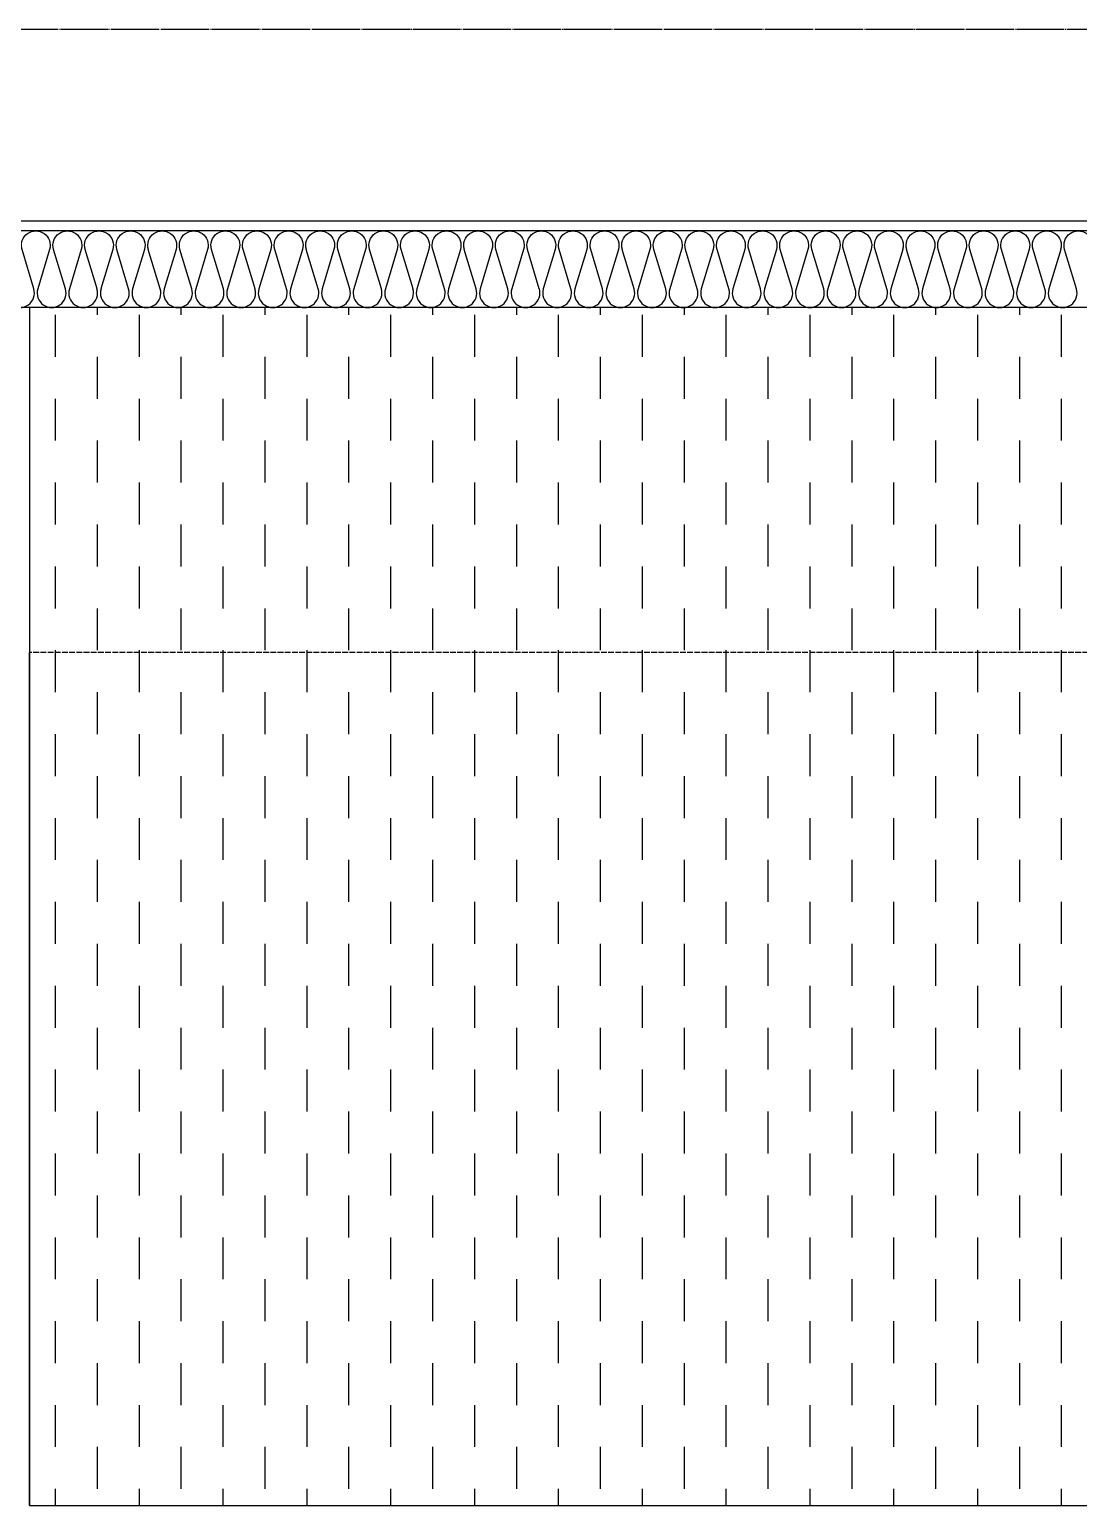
# Model space of a CAD drawing. Header units: millimetres. Extents: x 18456 to 179493, y -203649 to 469211.
# Drawn here: x 114355 to 115449, y 124019 to 125559 of the extents above; entities that cross this region are included whole.
import ezdxf

# ---------------------------------------------------------------- set-up
doc = ezdxf.new("R2010")
doc.units = ezdxf.units.MM
doc.linetypes.add('X-평면도(기본형)$0$CEN', pattern=[52.5, 50, -1, 0.5, -1])
doc.linetypes.add('X-평면도(기본형)$0$HID2', pattern=[7.5, 6, -1.5])
for name, color, linetype, true_color in [('X-평면도(기본형)$0$CEN', 1, 'X-평면도(기본형)$0$CEN', 0xff0000), ('X-평면도(기본형)$0$INS', 9, 'Continuous', 0x808080), ('X-평면도(기본형)$0$INSUL', 9, 'Continuous', 0x808080), ('X-평면도(기본형)$0$UIS', 7, 'X-평면도(기본형)$0$HID2', 0x000000), ('X-평면도(기본형)$0$W1', 2, 'Continuous', 0xffff00), ('X-평면도(기본형)$0$설비OPEN', 9, 'Continuous', 0x808080)]:
    doc.layers.add(name, color=color, linetype=linetype, true_color=true_color)

# ---------------------------------------------------------------- blocks, each defined once
blk = doc.blocks.new('U162 (X-평면도(기본형)$0$ins-l)')
at = {"layer": 'X-평면도(기본형)$0$INSUL', "color": 8, "true_color": 0x808080}
for p, q in [((799.4, 75.8), (784, 24.2)), ((820, 24.2), (804.6, 75.8)), ((840.6, 75.8), (825.2, 24.2)), ((861.3, 24.2), (845.8, 75.8)), ((881.9, 75.8), (866.4, 24.2)), ((902.5, 24.2), (887, 75.8)), ((923.1, 75.8), (907.6, 24.2)), ((943.7, 24.2), (928.2, 75.8)), ((964.3, 75.8), (948.8, 24.2)), ((984.9, 24.2), (969.5, 75.8)), ((1005.5, 75.8), (990.1, 24.2)), ((1026.1, 24.2), (1010.7, 75.8)), ((1046.7, 75.8), (1031.3, 24.2)), ((1067.4, 24.2), (1051.9, 75.8)), ((1088, 75.8), (1072.5, 24.2)), ((1108.6, 24.2), (1093.1, 75.8)), ((1129.2, 75.8), (1113.7, 24.2)), ((1149.8, 24.2), (1134.3, 75.8)), ((1170.4, 75.8), (1154.9, 24.2)), ((1191, 24.2), (1175.6, 75.8)), ((1211.6, 75.8), (1196.2, 24.2)), ((1232.2, 24.2), (1216.8, 75.8)), ((1252.8, 75.8), (1237.4, 24.2)), ((1273.5, 24.2), (1258, 75.8)), ((1294.1, 75.8), (1278.6, 24.2)), ((1314.7, 24.2), (1299.2, 75.8)), ((1335.3, 75.8), (1319.8, 24.2)), ((1355.9, 24.2), (1340.4, 75.8)), ((1376.5, 75.8), (1361, 24.2)), ((1397.1, 24.2), (1381.7, 75.8)), ((1417.7, 75.8), (1402.3, 24.2)), ((1438.3, 24.2), (1422.9, 75.8)), ((1458.9, 75.8), (1443.5, 24.2)), ((1479.5, 24.2), (1464.1, 75.8)), ((1500.2, 75.8), (1484.7, 24.2)), ((1520.8, 24.2), (1505.3, 75.8)), ((1541.4, 75.8), (1525.9, 24.2)), ((1562, 24.2), (1546.5, 75.8)), ((1582.6, 75.8), (1567.1, 24.2)), ((1603.2, 24.2), (1587.8, 75.8)), ((1623.8, 75.8), (1608.4, 24.2)), ((1644.4, 24.2), (1629, 75.8)), ((1665, 75.8), (1649.6, 24.2)), ((1685.6, 24.2), (1670.2, 75.8)), ((1706.3, 75.8), (1690.8, 24.2)), ((1726.9, 24.2), (1711.4, 75.8)), ((1747.5, 75.8), (1732, 24.2)), ((1768.1, 24.2), (1752.6, 75.8)), ((1788.7, 75.8), (1773.2, 24.2)), ((1809.3, 24.2), (1793.8, 75.8)), ((1829.9, 75.8), (1814.5, 24.2)), ((1850.5, 24.2), (1835.1, 75.8)), ((1871.1, 75.8), (1855.7, 24.2)), ((1891.7, 24.2), (1876.3, 75.8)), ((1912.4, 75.8), (1896.9, 24.2)), ((1933, 24.2), (1917.5, 75.8)), ((1953.6, 75.8), (1938.1, 24.2)), ((1974.2, 24.2), (1958.7, 75.8)), ((1994.8, 75.8), (1979.3, 24.2)), ((2015.4, 24.2), (1999.9, 75.8)), ((2036, 75.8), (2020.6, 24.2)), ((2056.6, 24.2), (2041.2, 75.8)), ((2077.2, 75.8), (2061.8, 24.2)), ((2097.8, 24.2), (2082.4, 75.8)), ((2118.5, 75.8), (2103, 24.2)), ((2139.1, 24.2), (2123.6, 75.8)), ((2159.7, 75.8), (2144.2, 24.2))]:
    blk.add_line(p, q, dxfattribs=at)
at = {"layer": 'X-평면도(기본형)$0$INSUL', "color": 8, "true_color": 0x808080, "extrusion": (0, 0, -1)}
for centre in [(-781.4, 81.2), (-822.6, 81.2), (-863.8, 81.2), (-905.1, 81.2), (-946.3, 81.2), (-987.5, 81.2), (-1028.7, 81.2), (-1069.9, 81.2), (-1111.1, 81.2), (-1152.4, 81.2), (-1193.6, 81.2), (-1234.8, 81.2), (-1276, 81.2), (-1317.2, 81.2), (-1358.5, 81.2), (-1399.7, 81.2), (-1440.9, 81.2), (-1482.1, 81.2), (-1523.3, 81.2), (-1564.6, 81.2), (-1605.8, 81.2), (-1647, 81.2), (-1688.2, 81.2), (-1729.4, 81.2), (-1770.7, 81.2), (-1811.9, 81.2), (-1853.1, 81.2), (-1894.3, 81.2), (-1935.5, 81.2), (-1976.8, 81.2), (-2018, 81.2), (-2059.2, 81.2), (-2100.4, 81.2), (-2141.6, 81.2)]:
    blk.add_arc(centre, 18.8, 343.3008, 196.6992, dxfattribs=at)
at = {"layer": 'X-평면도(기본형)$0$INSUL', "color": 8, "true_color": 0x808080}
for centre in [(802, 18.8), (843.2, 18.8), (884.4, 18.8), (925.7, 18.8), (966.9, 18.8), (1008.1, 18.8), (1049.3, 18.8), (1090.5, 18.8), (1131.8, 18.8), (1173, 18.8), (1214.2, 18.8), (1255.4, 18.8), (1296.6, 18.8), (1337.9, 18.8), (1379.1, 18.8), (1420.3, 18.8), (1461.5, 18.8), (1502.7, 18.8), (1544, 18.8), (1585.2, 18.8), (1626.4, 18.8), (1667.6, 18.8), (1708.8, 18.8), (1750.1, 18.8), (1791.3, 18.8), (1832.5, 18.8), (1873.7, 18.8), (1914.9, 18.8), (1956.2, 18.8), (1997.4, 18.8), (2038.6, 18.8), (2079.8, 18.8), (2121, 18.8), (2162.2, 18.8)]:
    blk.add_arc(centre, 18.8, 163.3008, 16.6992, dxfattribs=at)

msp = doc.modelspace()

# ---------------------------------------------------------------- hatches: boundary and pattern name
at = {"layer": 'X-평면도(기본형)$0$설비OPEN'}
h = msp.add_hatch(dxfattribs=at)
h.set_pattern_fill('DASH', color=256, scale=350, angle=270, style=0, pattern_type=2)
h.set_pattern_definition([(270, (-259112.32, -339495.074), (43.75, -43.75), [43.75, -43.75])])
h.paths.add_polyline_path([(115559.6, 124018.9), (115559.6, 124918.9), (117229.6, 124918.9), (117229.6, 125268.9), (114354.6, 125268.9), (114354.6, 124018.9)], flags=0)

# ---------------------------------------------------------------- linework, layer by layer
at = {"layer": 'X-평면도(기본형)$0$CEN'}
msp.add_line((117429.6, 125558.9), (109529.6, 125558.9), dxfattribs=at)
at = {"layer": 'X-평면도(기본형)$0$INS'}
for p, q in [((117229.6, 125348.9), (113719.6, 125348.9)), ((117229.6, 125268.9), (113639.6, 125268.9))]:
    msp.add_line(p, q, dxfattribs=at)
at = {"layer": 'X-평면도(기본형)$0$UIS'}
msp.add_lwpolyline([(117229.6, 124908.9), (114354.6, 124908.9)], dxfattribs=at)
at = {"layer": 'X-평면도(기본형)$0$W1'}
for p, q in [((117229.6, 125358.9), (113729.6, 125358.9)), ((114354.6, 124018.9), (114354.6, 124908.9)), ((114354.6, 124018.9), (115559.6, 124018.9))]:
    msp.add_line(p, q, dxfattribs=at)
at = {"layer": 'X-평면도(기본형)$0$설비OPEN'}
msp.add_lwpolyline([(115559.6, 124018.9), (115559.6, 124918.9), (117229.6, 124918.9), (117229.6, 125268.9), (114354.6, 125268.9), (114354.6, 124018.9)], close=True, dxfattribs=at)

# ---------------------------------------------------------------- block references
at = {"layer": 'X-평면도(기본형)$0$INSUL', "xscale": -0.7999999999999996, "yscale": 0.7999999999999996, "zscale": 0.7999999999999996, "rotation": 180}
msp.add_blockref('U162 (X-평면도(기본형)$0$ins-l)', (113719.6, 125348.9), dxfattribs=at)

doc.saveas('drawing.dxf')
